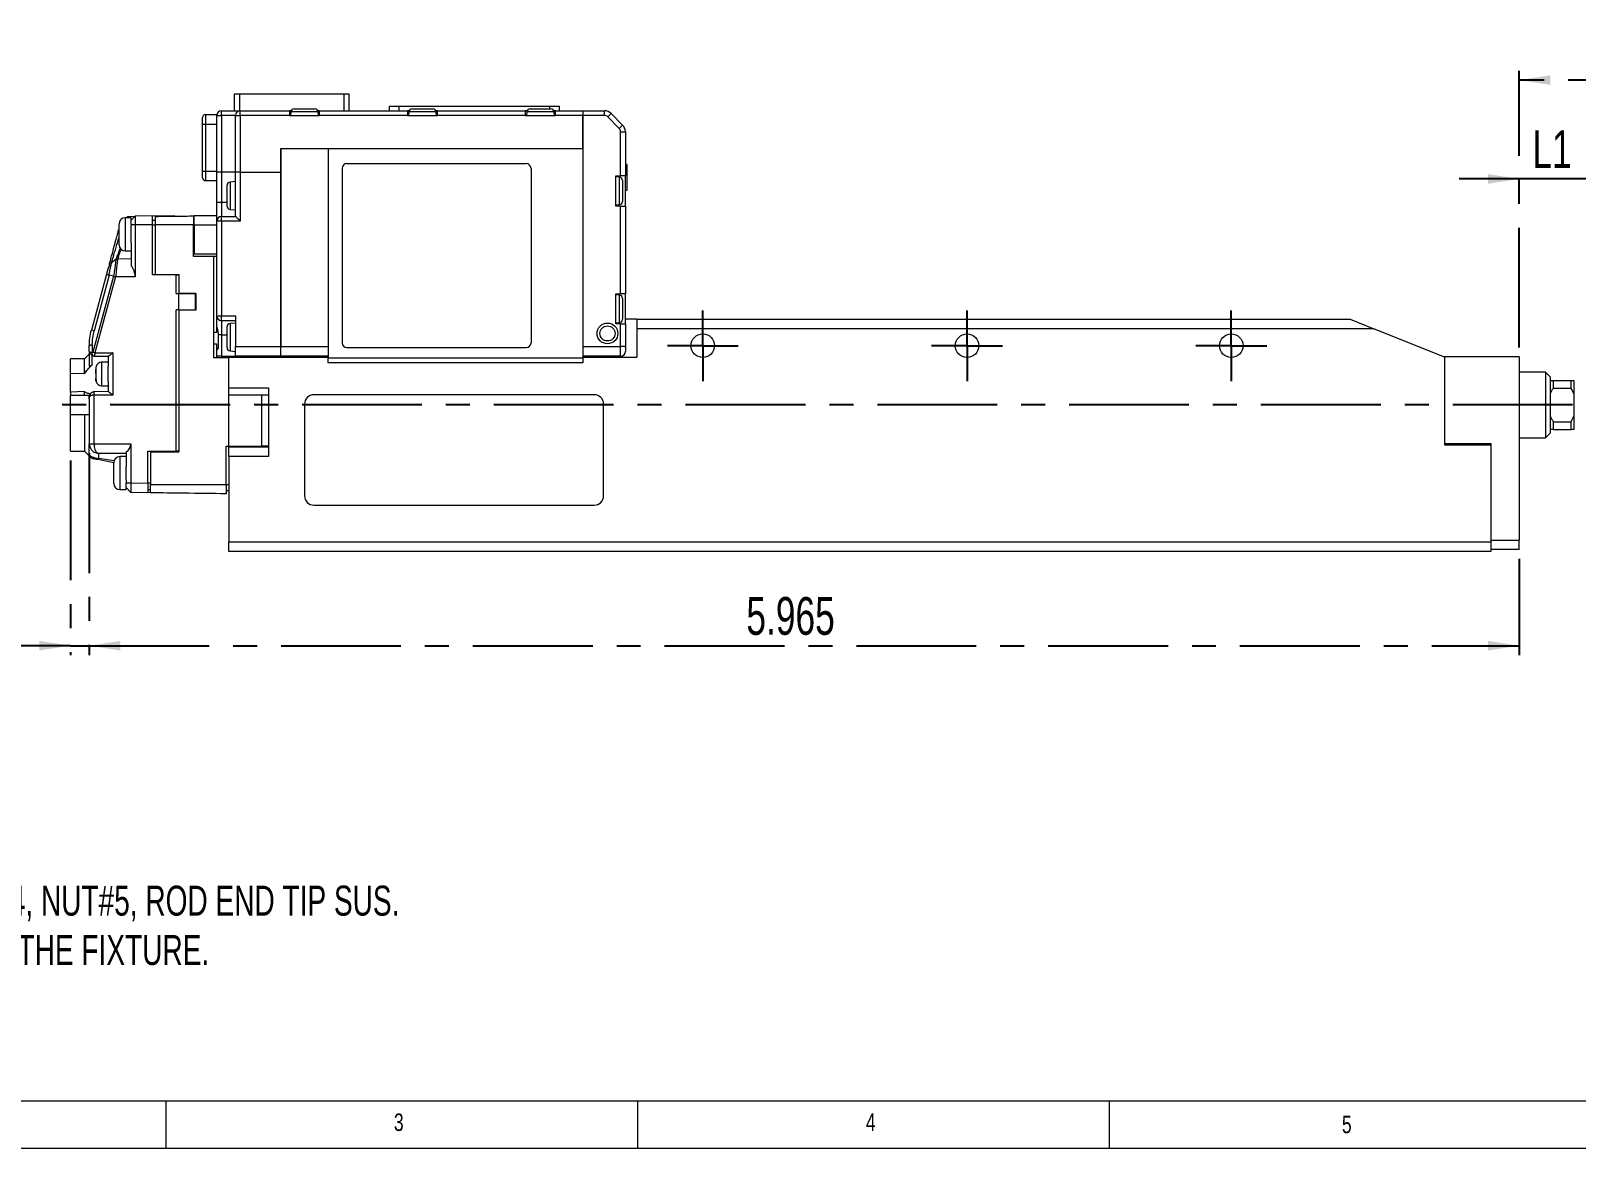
# Model space of a CAD drawing. Header units: inches. Extents: x 0.2 to 16.3, y 0.2 to 11.5.
# Drawn here: x 3.77 to 10.21, y 0.2 to 4.86 of the extents above; entities that cross this region are included whole.
import ezdxf

# ---------------------------------------------------------------- set-up
doc = ezdxf.new("R2010")
doc.units = ezdxf.units.IN
doc.header["$MEASUREMENT"] = 0
doc.linetypes.add('CENTERX2', pattern=[0.8, 0.5, -0.1, 0.1, -0.1])
doc.layers.add('CENTER_LINE', color=7, linetype='CENTERX2')
doc.styles.add('SLDTEXTSTYLE0', font='TXT', dxfattribs={"width": 0.7})
doc.styles.add('SLDTEXTSTYLE1', font='TXT', dxfattribs={"width": 0.75})
doc.dimstyles.new('SLDDIMSTYLE2', dxfattribs={"dimtxt": 0.15748, "dimasz": 0.13, "dimexe": 0, "dimexo": 0.0625, "dimgap": 0.03937, "dimtad": 1, "dimdec": 3, "dimrnd": 1e-09, "dimdsep": 46, "dimtxsty": 'SLDTEXTSTYLE0', "dimsah": 1, "dimcen": 0.09, "dimadec": 0, "dimazin": 2, "dimtfac": 1, "dimtdec": 3, "dimtmove": 0, "dimatfit": 0, "dimfxl": 1, "dimfrac": 2, "dimtolj": 1, "dimtzin": 12, "dimarcsym": 0})
doc.dimstyles.new('SLDDIMSTYLE3', dxfattribs={"dimtxt": 0.15748, "dimasz": 0.13, "dimexe": 0, "dimexo": 0.0625, "dimgap": 0.03937, "dimtad": 1, "dimdec": 3, "dimrnd": 1e-09, "dimzin": 12, "dimdsep": 46, "dimtxsty": 'SLDTEXTSTYLE0', "dimsah": 1, "dimcen": 0.09, "dimadec": 0, "dimazin": 3, "dimtfac": 1, "dimtdec": 3, "dimtofl": 0, "dimtmove": 0, "dimatfit": 3, "dimfxl": 1, "dimfrac": 2, "dimtolj": 1, "dimtzin": 12, "dimarcsym": 0})
doc.dimstyles.new('SLDDIMSTYLE4', dxfattribs={"dimtxt": 0.15748, "dimasz": 0.13, "dimexe": 0, "dimexo": 0.0625, "dimgap": 0.03937, "dimtad": 1, "dimdec": 3, "dimrnd": 1e-09, "dimzin": 12, "dimdsep": 46, "dimtxsty": 'SLDTEXTSTYLE0', "dimsah": 1, "dimcen": 0.09, "dimadec": 0, "dimazin": 3, "dimtfac": 1, "dimtdec": 3, "dimtmove": 0, "dimatfit": 0, "dimfxl": 1, "dimfrac": 2, "dimtolj": 1, "dimtzin": 12, "dimarcsym": 0})

# ---------------------------------------------------------------- blocks, each defined once
blk = doc.blocks.new('SW_NOTE_0_1')
at = {"layer": 'CENTER_LINE', "color": 0, "char_height": 0.125, "attachment_point": 1, "style": 'SLDTEXTSTYLE0'}
for s, insert in [('NOTE#2:', (0, 0.1611)), ('1. ACCESSORY PART :   SCREW #4, HINGE, NUT#4, NUT#5, ROD END TIP SUS.', (0, -0.0449)), ('2. ACCESSORY IS THE PARTS TO CONNECTE TO THE FIXTURE.', (0, -0.2509)), ('3. UNSPECIFIED TOLERANCES ARE +/-0.007inch', (0, -0.457))]:
    blk.add_mtext(s, dxfattribs=dict(at, insert=insert))
blk = doc.blocks.new('_D_26')
at = {"layer": 'CENTER_LINE'}
for p, q in [((9.9761, 3.5377), (9.9761, 4.2809)), ((10.2911, 3.3377), (10.2911, 4.2809)), ((9.9761, 4.2415), (9.7261, 4.2415)), ((10.2911, 4.2415), (9.9761, 4.2415)), ((10.2911, 4.2415), (10.5411, 4.2415))]:
    blk.add_line(p, q, dxfattribs=at)
for points in [[(9.9761, 4.2415), (9.8461, 4.2615), (9.8461, 4.2215)], [(10.2911, 4.2415), (10.4211, 4.2215), (10.4211, 4.2615)]]:
    blk.add_solid(points, dxfattribs=at)
at = {"layer": 'CENTER_LINE', "insert": (10.031, 4.4445), "char_height": 0.15748, "attachment_point": 1, "style": 'SLDTEXTSTYLE0'}
blk.add_mtext('L1', dxfattribs=at)
blk = doc.blocks.new('_D_28')
at = {"layer": 'CENTER_LINE'}
for p, q in [((9.9761, 3.5377), (9.9761, 4.6933)), ((11.48, 4.654), (9.9761, 4.654)), ((11.48, 3.3377), (11.48, 4.6933))]:
    blk.add_line(p, q, dxfattribs=at)
for points in [[(9.9761, 4.654), (10.1061, 4.634), (10.1061, 4.674)], [(11.48, 4.654), (11.35, 4.674), (11.35, 4.634)]]:
    blk.add_solid(points, dxfattribs=at)
at = {"layer": 'CENTER_LINE', "insert": (10.6255, 4.857), "char_height": 0.15748, "attachment_point": 1, "style": 'SLDTEXTSTYLE0'}
blk.add_mtext('L2', dxfattribs=at)
blk = doc.blocks.new('_D_29')
at = {"layer": 'CENTER_LINE'}
for p, q in [((4.0115, 3.0968), (4.0115, 2.2542)), ((3.9328, 3.0665), (3.9328, 2.2542)), ((3.9328, 2.2936), (3.1202, 2.2936)), ((3.9328, 2.2936), (4.0115, 2.2936)), ((4.0115, 2.2936), (4.2615, 2.2936))]:
    blk.add_line(p, q, dxfattribs=at)
for points in [[(3.9328, 2.2936), (3.8028, 2.3136), (3.8028, 2.2736)], [(4.0115, 2.2936), (4.1415, 2.2736), (4.1415, 2.3136)]]:
    blk.add_solid(points, dxfattribs=at)
at = {"layer": 'CENTER_LINE', "insert": (3.1202, 2.4966), "char_height": 0.15748, "attachment_point": 1, "style": 'SLDTEXTSTYLE0'}
blk.add_mtext('0.079', dxfattribs=at)
blk = doc.blocks.new('_D_30')
at = {"layer": 'CENTER_LINE'}
for p, q in [((4.0115, 3.0968), (4.0115, 2.2542)), ((9.9761, 2.6559), (9.9761, 2.2542)), ((4.0115, 2.2936), (9.9761, 2.2936))]:
    blk.add_line(p, q, dxfattribs=at)
for points in [[(4.0115, 2.2936), (4.1415, 2.2736), (4.1415, 2.3136)], [(9.9761, 2.2936), (9.8461, 2.3136), (9.8461, 2.2736)]]:
    blk.add_solid(points, dxfattribs=at)
at = {"layer": 'CENTER_LINE', "insert": (6.7524, 2.4966), "char_height": 0.15748, "attachment_point": 1, "style": 'SLDTEXTSTYLE0'}
blk.add_mtext('5.965', dxfattribs=at)
blk = doc.blocks.new('SW_CENTERMARKSYMBOL_7')
at = {"layer": 'CENTER_LINE', "color": 0}
for p, q in [((0, 0.0984), (0, 0.1476)), ((0, 0), (0, 0.0984)), ((-0.0984, 0), (-0.1476, 0)), ((0, 0), (-0.0984, 0)), ((0, 0), (0, -0.0984)), ((0, 0), (0.0984, 0)), ((0.0984, 0), (0.1476, 0)), ((0, -0.0984), (0, -0.1476))]:
    blk.add_line(p, q, dxfattribs=at)
blk = doc.blocks.new('SW_CENTERMARKSYMBOL_8')
at = {"layer": 'CENTER_LINE', "color": 0}
for p, q in [((0, 0.0984), (0, 0.1476)), ((0, 0), (0, 0.0984)), ((-0.0984, 0), (-0.1476, 0)), ((0, 0), (-0.0984, 0)), ((0, 0), (0, -0.0984)), ((0, 0), (0.0984, 0)), ((0.0984, 0), (0.1476, 0)), ((0, -0.0984), (0, -0.1476))]:
    blk.add_line(p, q, dxfattribs=at)
blk = doc.blocks.new('SW_CENTERMARKSYMBOL_9')
at = {"layer": 'CENTER_LINE', "color": 0}
for p, q in [((0, 0.0984), (0, 0.1476)), ((0, 0), (0, 0.0984)), ((-0.0984, 0), (-0.1476, 0)), ((0, 0), (-0.0984, 0)), ((0, 0), (0, -0.0984)), ((0, 0), (0.0984, 0)), ((0.0984, 0), (0.1476, 0)), ((0, -0.0984), (0, -0.1476))]:
    blk.add_line(p, q, dxfattribs=at)

msp = doc.modelspace()

# ---------------------------------------------------------------- linework, layer by layer
at = {"color": 7, "linetype": 'Continuous', "lineweight": 18}
for p, q in [((4.6178, 4.5259), (4.6178, 4.5967)), ((4.6178, 4.5967), (4.6375, 4.5967)), ((4.6375, 4.5967), (4.6375, 4.5259)), ((4.6375, 4.5967), (5.0745, 4.5967)), ((5.0745, 4.5259), (5.0745, 4.5967)), ((5.0745, 4.5967), (5.0942, 4.5967)), ((5.0942, 4.5967), (5.0942, 4.5259)), ((4.5627, 4.5062), (4.5627, 4.5259)), ((4.5627, 4.5259), (4.6415, 4.5259)), ((4.6415, 4.5062), (4.6415, 4.5259)), ((4.6415, 4.5259), (4.8462, 4.5259)), ((4.8462, 4.5259), (4.8462, 4.5062)), ((4.8534, 4.5259), (4.8462, 4.5259)), ((4.8521, 4.5212), (4.8508, 4.5062)), ((4.8659, 4.5337), (4.9329, 4.5337)), ((4.9329, 4.5337), (4.9525, 4.5337)), ((4.9722, 4.5259), (4.965, 4.5259)), ((4.9676, 4.5062), (4.9662, 4.5212)), ((4.9722, 4.5062), (4.9722, 4.5259)), ((4.9722, 4.5259), (5.3383, 4.5259)), ((5.2635, 4.5259), (5.2635, 4.5455)), ((5.2635, 4.5455), (5.3029, 4.5455)), ((5.3029, 4.5455), (5.3029, 4.5259)), ((5.3029, 4.5455), (5.9328, 4.5455)), ((5.3383, 4.5259), (5.3383, 4.5062)), ((5.3455, 4.5259), (5.3383, 4.5259)), ((5.3443, 4.5212), (5.3429, 4.5062)), ((5.358, 4.5337), (5.425, 4.5337)), ((5.425, 4.5337), (5.4446, 4.5337)), ((5.4643, 4.5259), (5.4571, 4.5259)), ((5.4597, 4.5062), (5.4584, 4.5212)), ((5.4643, 4.5062), (5.4643, 4.5259)), ((5.4643, 4.5259), (5.8304, 4.5259)), ((5.8304, 4.5259), (5.8304, 4.5062)), ((5.8377, 4.5259), (5.8304, 4.5259)), ((5.8364, 4.5212), (5.8351, 4.5062)), ((5.8501, 4.5337), (5.9171, 4.5337)), ((5.9171, 4.5337), (5.9368, 4.5337)), ((5.9328, 4.5455), (5.9722, 4.5455)), ((5.9564, 4.5259), (5.9492, 4.5259)), ((5.9518, 4.5062), (5.9505, 4.5212)), ((5.9564, 4.5062), (5.9564, 4.5259)), ((5.9564, 4.5259), (6.0706, 4.5259)), ((5.9722, 4.5455), (5.9722, 4.5259)), ((6.0706, 4.5259), (6.0706, 4.5062)), ((6.0706, 4.5259), (6.1606, 4.5259)), ((6.1606, 4.5062), (6.1606, 4.5259)), ((6.1745, 4.5004), (6.1884, 4.5143)), ((6.1884, 4.5143), (6.187, 4.5157)), ((6.1884, 4.5143), (6.2362, 4.4665)), ((4.484, 4.4707), (4.484, 4.4983)), ((4.484, 4.4707), (4.4958, 4.4707)), ((4.484, 4.2739), (4.484, 4.4707)), ((4.4958, 4.5101), (4.4958, 4.4707)), ((4.4958, 4.5101), (4.543, 4.5101)), ((4.4958, 4.4707), (4.543, 4.4707)), ((4.4958, 4.4707), (4.4958, 4.2739)), ((4.543, 4.5062), (4.543, 4.5101)), ((4.543, 4.5062), (4.5627, 4.5062)), ((4.543, 4.27), (4.543, 4.5062)), ((4.6218, 4.5062), (4.5627, 4.5062)), ((4.5627, 4.5062), (4.5627, 4.27)), ((4.6218, 4.5062), (4.6415, 4.5062)), ((4.6218, 4.27), (4.6218, 4.5062)), ((4.6415, 4.5062), (4.6415, 4.27)), ((4.8462, 4.5062), (4.6415, 4.5062)), ((4.8462, 4.5062), (4.9722, 4.5062)), ((5.3383, 4.5062), (4.9722, 4.5062)), ((5.3383, 4.5062), (5.4643, 4.5062)), ((5.8304, 4.5062), (5.4643, 4.5062)), ((5.8304, 4.5062), (5.9564, 4.5062)), ((6.0706, 4.5062), (5.9564, 4.5062)), ((6.0706, 4.3684), (6.0706, 4.5062)), ((6.0706, 4.5062), (6.0706, 3.5416)), ((6.1606, 4.5062), (6.0706, 4.5062)), ((6.2223, 4.4526), (6.1745, 4.5004)), ((6.2223, 4.4526), (6.2362, 4.4665)), ((6.2281, 4.2542), (6.2281, 4.4387)), ((6.2281, 4.4387), (6.2478, 4.4387)), ((6.2478, 4.4387), (6.2478, 4.2542)), ((4.8108, 4.3684), (6.0706, 4.3684)), ((4.8108, 4.27), (4.8108, 4.3684)), ((4.8108, 4.3684), (4.8108, 3.5416)), ((4.8108, 4.3684), (5.0076, 4.3684)), ((5.0076, 4.3684), (5.0076, 3.5416)), ((5.0076, 4.3684), (6.0706, 4.3684)), ((5.0076, 4.3684), (5.0076, 3.4944)), ((6.0706, 4.3684), (6.0706, 3.4944)), ((4.484, 4.2739), (4.4958, 4.2739)), ((4.484, 4.2463), (4.484, 4.2739)), ((4.4958, 4.2739), (4.543, 4.2739)), ((4.4958, 4.2739), (4.4958, 4.2345)), ((4.5627, 4.27), (4.543, 4.27)), ((4.543, 4.144), (4.543, 4.27)), ((4.6218, 4.27), (4.5627, 4.27)), ((4.5627, 4.27), (4.5627, 4.144)), ((4.6415, 4.27), (4.6218, 4.27)), ((4.6218, 4.0849), (4.6218, 4.27)), ((4.6415, 4.27), (4.8108, 4.27)), ((4.6415, 4.27), (4.6415, 4.0652)), ((4.8108, 3.5416), (4.8108, 4.27)), ((5.0667, 4.2857), (5.0667, 3.5574)), ((5.0864, 4.3054), (5.8344, 4.3054)), ((5.8541, 4.2857), (5.8541, 3.5574)), ((6.2084, 4.2542), (6.2281, 4.2542)), ((6.2084, 4.1282), (6.2084, 4.2542)), ((6.2478, 4.2542), (6.2281, 4.2542)), ((6.2537, 4.3014), (6.2478, 4.3014)), ((6.2478, 4.1282), (6.2478, 4.2542)), ((6.2537, 4.3014), (6.2537, 4.1932)), ((4.4958, 4.2345), (4.543, 4.2345)), ((4.5864, 4.1942), (4.5864, 4.2149)), ((4.5864, 4.1282), (4.5864, 4.1942)), ((4.6218, 4.2306), (4.5989, 4.2286)), ((6.2234, 4.2483), (6.2084, 4.2496)), ((6.236, 4.2345), (6.236, 4.1746)), ((6.2537, 4.1932), (6.2478, 4.1932)), ((4.543, 4.144), (4.5627, 4.144)), ((4.543, 4.0652), (4.543, 4.144)), ((4.5627, 4.144), (4.5627, 4.0849)), ((6.2084, 4.1328), (6.2234, 4.1342)), ((6.2281, 4.1282), (6.2084, 4.1282)), ((6.2281, 3.7621), (6.2281, 4.1282)), ((6.2281, 4.1282), (6.2478, 4.1282)), ((6.236, 4.1746), (6.236, 4.1479)), ((6.2478, 4.1282), (6.2478, 3.7621)), ((4.1867, 4.0791), (4.1612, 4.0791)), ((4.1721, 4.0837), (4.1661, 4.0791)), ((4.1721, 4.0837), (4.1661, 4.0791)), ((4.1661, 4.0791), (4.171, 4.0829)), ((4.178, 4.0853), (4.2025, 4.0857)), ((4.2025, 4.0857), (4.1867, 4.0697)), ((4.1867, 4.0697), (4.1867, 4.0791)), ((4.1867, 4.0496), (4.1867, 4.0697)), ((4.2753, 4.087), (4.2025, 4.0857)), ((4.2025, 4.0857), (4.2025, 4.0496)), ((4.2753, 4.087), (4.3659, 4.0886)), ((4.2753, 4.0496), (4.2753, 4.087)), ((4.2871, 4.0675), (4.2753, 4.0675)), ((4.3659, 4.0886), (4.3659, 4.0861)), ((4.4466, 4.0871), (4.4486, 4.0872)), ((4.4486, 4.0495), (4.4486, 4.0888)), ((4.4486, 4.0888), (4.543, 4.0888)), ((4.5627, 4.0652), (4.543, 4.0652)), ((4.543, 3.6696), (4.543, 4.0652)), ((4.5627, 4.0849), (4.6218, 4.0849)), ((4.5627, 4.0652), (4.5627, 4.0849)), ((4.6415, 4.0652), (4.5627, 4.0652)), ((4.5627, 4.0652), (4.5627, 3.6696)), ((4.5989, 4.1145), (4.6218, 4.1125)), ((4.1356, 3.9669), (4.1356, 4.0535)), ((4.2025, 4.0496), (4.1867, 4.0496)), ((4.1867, 4.0496), (4.1867, 4.0449)), ((4.1867, 3.9755), (4.1867, 4.0449)), ((4.2025, 4.0496), (4.2025, 3.833)), ((4.2753, 4.0496), (4.2025, 4.0496)), ((4.2753, 3.8408), (4.2753, 4.0496)), ((4.2753, 4.0496), (4.2871, 4.0496)), ((4.2871, 3.8428), (4.2871, 4.0496)), ((4.4486, 4.0496), (4.4466, 4.0496)), ((4.4466, 3.9178), (4.4466, 4.0496)), ((4.4486, 4.0495), (4.543, 4.0495)), ((4.4486, 4.0495), (4.4486, 3.9274)), ((4.1612, 3.9413), (4.1867, 3.9413)), ((4.1867, 3.9755), (4.1867, 3.8791)), ((4.4466, 3.9708), (4.4486, 3.9708)), ((4.0939, 3.8785), (4.0899, 3.8697)), ((4.0905, 3.8709), (4.09, 3.8691)), ((4.0908, 3.8708), (4.091, 3.8708)), ((4.104, 3.8907), (4.0993, 3.8856)), ((4.1036, 3.8888), (4.104, 3.8907)), ((4.1224, 3.9049), (4.104, 3.8907)), ((4.1867, 3.9083), (4.1294, 3.9073)), ((4.5312, 3.9178), (4.4466, 3.9178)), ((4.543, 3.9274), (4.4486, 3.9274)), ((4.5312, 3.4944), (4.5312, 3.9178)), ((4.543, 3.9178), (4.5312, 3.9178)), ((4.0831, 3.8442), (4.0204, 3.6102)), ((4.1131, 3.8351), (4.0266, 3.5181)), ((4.094, 3.8402), (4.0315, 3.6072)), ((4.121, 3.833), (4.0344, 3.5159)), ((4.1131, 3.8351), (4.094, 3.8402)), ((4.2025, 3.833), (4.121, 3.833)), ((4.3738, 3.8408), (4.2753, 3.8408)), ((4.2871, 3.8428), (4.2871, 3.8408)), ((4.2871, 3.8428), (4.3856, 3.8428)), ((4.2911, 3.8428), (4.2911, 3.8408)), ((4.3738, 3.7633), (4.3738, 3.8408)), ((4.3738, 3.8408), (4.3856, 3.8408)), ((4.3856, 3.8428), (4.3856, 3.764)), ((4.3738, 3.7633), (4.3856, 3.7633)), ((4.3856, 3.764), (4.3856, 3.7633)), ((4.3856, 3.764), (4.4564, 3.764)), ((4.3856, 3.6947), (4.3856, 3.7633)), ((4.4545, 3.7633), (4.3856, 3.7633)), ((4.4545, 3.6947), (4.4545, 3.7633)), ((4.4564, 3.764), (4.4564, 3.694)), ((6.2084, 3.7621), (6.2281, 3.7621)), ((6.2084, 3.6361), (6.2084, 3.7621)), ((6.2234, 3.7561), (6.2084, 3.7575)), ((6.2478, 3.7621), (6.2281, 3.7621)), ((6.236, 3.7424), (6.236, 3.6825)), ((6.2478, 3.6361), (6.2478, 3.7621)), ((4.3856, 3.6947), (4.3738, 3.6947)), ((4.3738, 3.1047), (4.3738, 3.6947)), ((4.3856, 3.6947), (4.4545, 3.6947)), ((4.3856, 3.6947), (4.3856, 3.694)), ((4.3856, 3.694), (4.3856, 3.1027)), ((4.4564, 3.694), (4.3856, 3.694)), ((6.236, 3.6825), (6.236, 3.6558)), ((4.0315, 3.6072), (4.0204, 3.6102)), ((4.543, 3.6696), (4.5627, 3.6696)), ((4.543, 3.6501), (4.543, 3.6696)), ((4.543, 3.6027), (4.543, 3.6501)), ((4.5457, 3.6187), (4.543, 3.6187)), ((4.5627, 3.6696), (4.6218, 3.6696)), ((4.5627, 3.6499), (4.5627, 3.6696)), ((4.6218, 3.6499), (4.5627, 3.6499)), ((4.5627, 3.6499), (4.5627, 3.5908)), ((4.5864, 3.6036), (4.5864, 3.6243)), ((4.6218, 3.64), (4.5989, 3.638)), ((4.6218, 3.6696), (4.6218, 3.5416)), ((6.2084, 3.6407), (6.2234, 3.642)), ((6.2281, 3.6361), (6.2084, 3.6361)), ((6.2281, 3.5416), (6.2281, 3.6361)), ((6.2281, 3.6361), (6.2478, 3.6361)), ((6.295, 3.6558), (6.2478, 3.6558)), ((6.2478, 3.6361), (6.2478, 3.5416)), ((6.295, 3.6558), (6.295, 3.6164)), ((6.295, 3.6558), (9.2714, 3.6558)), ((6.295, 3.6164), (6.295, 3.4983)), ((9.3698, 3.6164), (6.295, 3.6164)), ((9.2714, 3.6558), (9.3698, 3.6164)), ((9.6651, 3.4983), (9.3698, 3.6164)), ((4.024, 3.5501), (4.024, 3.5164)), ((4.5312, 3.6027), (4.543, 3.6027)), ((4.543, 3.5516), (4.5312, 3.5516)), ((4.543, 3.4944), (4.543, 3.5516)), ((4.5627, 3.5908), (4.5509, 3.5908)), ((4.5509, 3.5354), (4.5509, 3.5908)), ((4.5627, 3.5908), (4.5627, 3.5022)), ((4.5864, 3.5376), (4.5864, 3.6036)), ((3.9919, 3.4908), (3.9328, 3.4908)), ((3.9328, 3.4307), (3.9328, 3.4908)), ((4.0115, 3.5108), (3.9919, 3.4908)), ((3.9919, 3.4296), (3.9919, 3.4908)), ((4.0115, 3.5223), (4.0115, 3.5429)), ((4.024, 3.5164), (4.0234, 3.5165)), ((4.0293, 3.5028), (4.0323, 3.5025)), ((4.0313, 3.5024), (4.0909, 3.5014)), ((4.0323, 3.5026), (4.0319, 3.5025)), ((4.0344, 3.5159), (4.1096, 3.5159)), ((4.0903, 3.5014), (4.0903, 3.4581)), ((4.1096, 3.5159), (4.1096, 3.3391)), ((4.5942, 3.4944), (4.5312, 3.4944)), ((4.543, 3.5354), (4.5509, 3.5354)), ((4.5627, 3.5022), (4.543, 3.5022)), ((4.5627, 3.5022), (4.6218, 3.5022)), ((4.5942, 3.3684), (4.5942, 3.4983)), ((4.5942, 3.4983), (5.0076, 3.4983)), ((4.5989, 3.5239), (4.6218, 3.5219)), ((4.6218, 3.5416), (4.8108, 3.5416)), ((4.6218, 3.5022), (4.6218, 3.5416)), ((4.8108, 3.5022), (4.6218, 3.5022)), ((4.8108, 3.5416), (5.0076, 3.5416)), ((4.8108, 3.5022), (4.8108, 3.5416)), ((5.0076, 3.5022), (4.8108, 3.5022)), ((4.8108, 3.5003), (4.8108, 3.5022)), ((5.0076, 3.5003), (4.8108, 3.5003)), ((5.0076, 3.4944), (6.0706, 3.4944)), ((5.0076, 3.4747), (5.0076, 3.4944)), ((5.0864, 3.5377), (5.8344, 3.5377)), ((6.0706, 3.5416), (6.2281, 3.5416)), ((6.2281, 3.5022), (6.0706, 3.5022)), ((6.0706, 3.4983), (6.295, 3.4983)), ((6.0706, 3.4944), (6.0706, 3.4747)), ((6.106, 3.4983), (6.106, 3.5022)), ((6.2478, 3.5416), (6.2281, 3.5416)), ((6.2281, 3.5022), (6.2281, 3.5416)), ((6.2478, 3.5416), (6.2478, 3.5219)), ((9.6651, 3.4984), (9.6651, 3.1374)), ((9.9761, 3.4984), (9.6651, 3.4984)), ((9.6651, 3.4983), (9.6651, 3.1321)), ((9.9761, 3.4984), (9.9761, 2.7346)), ((3.9328, 3.3523), (3.9328, 3.4307)), ((3.9328, 3.4307), (3.9919, 3.4296)), ((4.0391, 3.4529), (4.0391, 3.4448)), ((4.0391, 3.4405), (4.0391, 3.4448)), ((4.0391, 3.4343), (4.0391, 3.4405)), ((4.0391, 3.43), (4.0391, 3.4343)), ((4.0391, 3.4249), (4.0391, 3.4082)), ((4.0903, 3.4766), (4.0627, 3.4766)), ((4.0903, 3.4431), (4.0903, 3.4581)), ((4.0903, 3.3968), (4.0903, 3.4431)), ((6.0706, 3.4747), (5.0076, 3.4747)), ((10.0864, 3.4353), (9.9761, 3.4353)), ((10.106, 3.4156), (10.0864, 3.4353)), ((10.0864, 3.4353), (10.0864, 3.1613)), ((3.9919, 3.3537), (3.9328, 3.3523)), ((3.9328, 3.3523), (3.9328, 3.3396)), ((3.9919, 3.3396), (3.9919, 3.3537)), ((4.0909, 3.3537), (4.0307, 3.3526)), ((4.0391, 3.4019), (4.0391, 3.4082)), ((4.0627, 3.3782), (4.0903, 3.3782)), ((4.0903, 3.3968), (4.0903, 3.3537)), ((4.7596, 3.3684), (4.5942, 3.3684)), ((4.5942, 3.3389), (4.5942, 3.3684)), ((4.7596, 3.3684), (4.7596, 3.0829)), ((10.106, 3.4156), (10.106, 3.181)), ((10.106, 3.4007), (10.1178, 3.4007)), ((10.1178, 3.4007), (10.1178, 3.3683)), ((10.1178, 3.4007), (10.1927, 3.4007)), ((10.1178, 3.3683), (10.1927, 3.3683)), ((10.1927, 3.3683), (10.1927, 3.4007)), ((10.1927, 3.4007), (10.2045, 3.4007)), ((10.2045, 3.3442), (10.1927, 3.3683)), ((10.2045, 3.4007), (10.2045, 3.3442)), ((3.9328, 3.3396), (3.9919, 3.3396)), ((3.9328, 3.257), (3.9328, 3.3396)), ((3.9919, 3.3396), (4.0139, 3.3396)), ((4.0115, 3.3229), (4.0115, 3.3396)), ((4.0115, 3.3297), (4.0115, 3.1362)), ((4.0309, 3.3391), (4.0309, 3.1362)), ((4.1096, 3.3391), (4.0309, 3.3391)), ((4.5942, 3.1263), (4.5942, 3.3389)), ((4.7301, 3.3389), (4.5942, 3.3389)), ((4.7301, 3.3389), (4.7301, 3.1263)), ((4.7596, 3.3389), (4.7301, 3.3389)), ((4.9092, 3.3014), (4.9092, 2.9195)), ((6.1178, 3.3408), (4.9486, 3.3408)), ((6.1572, 2.9195), (6.1572, 3.3014)), ((10.2045, 3.3442), (10.2045, 3.2523)), ((3.9328, 3.1058), (3.9328, 3.257)), ((3.9919, 3.257), (3.9328, 3.257)), ((3.9919, 3.257), (3.9919, 3.1058)), ((4.0115, 3.257), (3.9919, 3.257)), ((10.1178, 3.2283), (10.1927, 3.2283)), ((10.1178, 3.2283), (10.1178, 3.1959)), ((10.1927, 3.1959), (10.1927, 3.2283)), ((10.2045, 3.2523), (10.2045, 3.1959)), ((9.9761, 3.1613), (10.0864, 3.1613)), ((10.0864, 3.1613), (10.106, 3.181)), ((10.1178, 3.1959), (10.106, 3.1959)), ((10.1178, 3.1959), (10.1927, 3.1959)), ((10.2045, 3.1959), (10.1927, 3.1959)), ((3.9328, 3.1058), (3.9919, 3.1058)), ((3.9919, 3.1058), (4.0148, 3.0824)), ((4.0115, 3.1362), (4.0309, 3.1362)), ((4.0115, 3.0933), (4.0115, 3.1362)), ((4.0309, 3.1362), (4.1848, 3.1362)), ((4.0509, 3.0968), (4.1651, 3.0968)), ((4.0509, 3.0749), (4.0509, 3.0968)), ((4.1651, 3.1021), (4.1651, 3.0417)), ((4.1848, 3.1362), (4.1848, 2.9729)), ((4.2556, 3.1047), (4.3738, 3.1047)), ((4.2556, 2.9717), (4.2556, 3.1047)), ((4.2675, 3.1027), (4.2675, 3.1047)), ((4.2675, 3.1027), (4.3856, 3.1027)), ((4.2675, 3.1027), (4.2675, 2.9669)), ((4.3856, 3.1047), (4.3738, 3.1047)), ((4.5824, 3.1263), (4.5942, 3.1263)), ((4.5824, 2.9669), (4.5824, 3.1263)), ((4.5942, 3.1263), (4.7301, 3.1263)), ((4.5942, 3.0829), (4.5942, 3.1263)), ((4.7596, 3.1223), (4.5942, 3.1223)), ((4.7596, 3.1263), (4.7301, 3.1263)), ((9.6651, 3.1374), (9.858, 3.1374)), ((9.6651, 3.1321), (9.858, 3.1321)), ((9.858, 3.1374), (9.858, 2.7346)), ((9.858, 3.1321), (9.858, 2.7266)), ((4.1135, 3.0567), (4.0471, 3.07)), ((4.1139, 3.0047), (4.1139, 3.0573)), ((4.1651, 3.0829), (4.1395, 3.0829)), ((4.1651, 2.9991), (4.1651, 3.0417)), ((4.5942, 3.0829), (4.5942, 2.7266)), ((4.7596, 3.0829), (4.5942, 3.0829)), ((4.1139, 2.9707), (4.1139, 3.0047)), ((4.1651, 2.9863), (4.1651, 2.9991)), ((4.1651, 2.9863), (4.1651, 2.9729)), ((4.1651, 2.9729), (4.1848, 2.9729)), ((4.1848, 2.9729), (4.2556, 2.9717)), ((4.2556, 2.9717), (4.2556, 2.9323)), ((4.2675, 2.9715), (4.2556, 2.9715)), ((4.5824, 2.9669), (4.5942, 2.9669)), ((4.1395, 2.9451), (4.1651, 2.9451)), ((4.1651, 2.9536), (4.1849, 2.9334)), ((4.1651, 2.9536), (4.1849, 2.9334)), ((4.1656, 2.9531), (4.1651, 2.9536)), ((4.1651, 2.9451), (4.1651, 2.9507)), ((4.1848, 2.9336), (4.2556, 2.9323)), ((4.2675, 2.9439), (4.2556, 2.9439)), ((4.3068, 2.9315), (4.2556, 2.9323)), ((4.5942, 2.9393), (4.5824, 2.9393)), ((4.9486, 2.8802), (6.1178, 2.8802)), ((4.5942, 2.7266), (9.858, 2.7266)), ((4.5942, 2.6873), (4.5942, 2.7266)), ((9.858, 2.7346), (9.9761, 2.7346)), ((9.858, 2.7266), (9.858, 2.6873)), ((9.9761, 2.6952), (9.9761, 2.7346)), ((9.858, 2.6873), (4.5942, 2.6873)), ((9.9761, 2.6952), (9.858, 2.6952)), ((0.3937, 0.3937), (16.1516, 0.3937)), ((4.3307, 0.3937), (4.3307, 0.1969)), ((6.2992, 0.1969), (6.2992, 0.3937)), ((8.2677, 0.1969), (8.2677, 0.3937)), ((0.1969, 0.1969), (16.3386, 0.1969))]:
    msp.add_line(p, q, dxfattribs=at)
at = {"color": 8, "linetype": 'Continuous', "lineweight": 18}
for p, q in [((4.9404, 4.5212), (4.8521, 4.5212)), ((4.9662, 4.5212), (4.9404, 4.5212)), ((5.4325, 4.5212), (5.3443, 4.5212)), ((5.4584, 4.5212), (5.4325, 4.5212)), ((5.9246, 4.5212), (5.8364, 4.5212)), ((5.9505, 4.5212), (5.9246, 4.5212)), ((5.9328, 4.5337), (5.9328, 4.5455)), ((4.5989, 4.2286), (4.5989, 4.2013)), ((4.5989, 4.2013), (4.5989, 4.1145)), ((6.2234, 4.1694), (6.2234, 4.2483)), ((4.5627, 4.144), (4.5864, 4.144)), ((6.2234, 4.1342), (6.2234, 4.1694)), ((4.1612, 4.0791), (4.1612, 3.9413)), ((6.2234, 3.6772), (6.2234, 3.7561)), ((4.4564, 3.7276), (4.4545, 3.7276)), ((4.4545, 3.7142), (4.4564, 3.7142)), ((6.2234, 3.642), (6.2234, 3.6772)), ((4.5989, 3.638), (4.5989, 3.6108)), ((4.5989, 3.6108), (4.5989, 3.5239)), ((4.5627, 3.5908), (4.5864, 3.5908)), ((4.0627, 3.4766), (4.0627, 3.4431)), ((4.0627, 3.4431), (4.0627, 3.3782)), ((4.1151, 3.0645), (4.0509, 3.0749)), ((4.1395, 3.0829), (4.1395, 2.9991)), ((4.1395, 2.9991), (4.1395, 2.9451))]:
    msp.add_line(p, q, dxfattribs=at)
at = {"color": 7, "linetype": 'Continuous', "lineweight": 18, "flags": 128}
for points in [[(4.0115, 3.5429), (4.0118, 3.5439), (4.0124, 3.5449), (4.0134, 3.5459), (4.0148, 3.5468), (4.0166, 3.5477), (4.0187, 3.5486), (4.0212, 3.5494), (4.024, 3.5501)], [(4.0509, 3.0749), (4.0504, 3.0737), (4.0499, 3.0727), (4.0493, 3.0718), (4.0488, 3.0711), (4.0484, 3.0706), (4.0479, 3.0702), (4.0475, 3.07), (4.0471, 3.07)]]:
    msp.add_lwpolyline(points, dxfattribs=at)
at = {"color": 8, "linetype": 'Continuous', "lineweight": 18, "flags": 128}
msp.add_lwpolyline([(4.0115, 3.5223), (4.0118, 3.52), (4.0124, 3.518)], dxfattribs=at)
at = {"color": 7, "linetype": 'Continuous', "lineweight": 18}
for centre, radius in [((6.173, 3.5967), 0.0433), ((6.173, 3.5967), 0.0315), ((6.5706, 3.5455), 0.0492), ((7.673, 3.5455), 0.0492), ((8.7753, 3.5455), 0.0492)]:
    msp.add_circle(centre, radius, dxfattribs=at)
for centre, radius, start, end in [((4.5627, 4.5062), 0.0197, 90, 180), ((4.6415, 4.5062), 0.0197, 90, 180), ((4.8659, 4.52), 0.0138, 90, 175), ((4.9525, 4.52), 0.0138, 5, 90), ((5.358, 4.52), 0.0138, 90, 175), ((5.4446, 4.52), 0.0138, 5, 90), ((5.8501, 4.52), 0.0138, 90, 175), ((5.9368, 4.52), 0.0138, 5, 90), ((6.1606, 4.4865), 0.0394, 45, 90), ((4.4958, 4.4983), 0.0118, 90, 180), ((6.1606, 4.4865), 0.0197, 45, 90), ((6.2084, 4.4387), 0.0197, 0, 45), ((6.2084, 4.4387), 0.0394, 0, 45), ((5.0864, 4.2857), 0.0197, 90, 180), ((5.8344, 4.2857), 0.0197, 360, 90), ((4.4958, 4.2463), 0.0118, 180, 270), ((4.6001, 4.2149), 0.0138, 95, 180), ((6.2222, 4.2345), 0.0138, 0, 85), ((4.6001, 4.1282), 0.0138, 180, 265), ((6.2222, 4.1479), 0.0138, 275, 0), ((4.1612, 4.0535), 0.0256, 90, 180), ((4.5627, 4.0652), 0.0197, 90, 180), ((4.1612, 3.9669), 0.0256, 180, 270), ((6.2222, 3.7424), 0.0138, 360, 85), ((4.5627, 3.6696), 0.0197, 180, 270), ((4.6001, 3.6243), 0.0138, 95, 180), ((6.2222, 3.6558), 0.0138, 275, 0), ((5.0864, 3.5574), 0.0197, 180, 270), ((5.8344, 3.5574), 0.0197, 270, 0), ((4.5367, 5.3579), 1.9092, 254.50273, 254.74739), ((4.6001, 3.5376), 0.0138, 180, 265), ((6.2281, 3.5219), 0.0197, 270, 0), ((4.0627, 3.453), 0.0236, 90, 166.80267), ((4.0627, 3.4018), 0.0236, 193.59683, 270), ((4.9486, 3.3014), 0.0394, 90, 180), ((6.1178, 3.3014), 0.0394, 0, 90), ((4.1454, 3.1362), 0.0394, 300.00504, 360), ((4.0312, 3.0933), 0.0197, 180, 258.69007), ((4.1395, 3.0573), 0.0256, 90, 180), ((4.1395, 2.9707), 0.0256, 180, 270), ((4.9486, 2.9195), 0.0394, 180, 270), ((6.1178, 2.9195), 0.0394, 270, 0)]:
    msp.add_arc(centre, radius, start, end, dxfattribs=at)
msp.add_ellipse((4.1295, 3.833), major_axis=(0, 0.0743), ratio=0.982842, start_param=4.712389, end_param=5.381677, dxfattribs=at)
at = {"color": 8, "linetype": 'Continuous', "lineweight": 18}
for points, knots in [([(4.171, 4.0829), (4.171, 4.0827), (4.1709, 4.0824), (4.1707, 4.08), (4.1706, 4.0791)], [0, 0, 0, 0, 0.606351, 1, 1, 1, 1]), ([(4.1774, 4.0791), (4.1775, 4.0797), (4.1779, 4.0848), (4.178, 4.0851), (4.178, 4.0853)], [0, 0, 0, 0, 0.125082, 1, 1, 1, 1]), ([(4.104, 3.8907), (4.1042, 3.8912), (4.1045, 3.8923), (4.1069, 3.9006), (4.1107, 3.9134), (4.1157, 3.9305), (4.1218, 3.951), (4.1285, 3.9736), (4.1332, 3.9896), (4.1356, 3.9975)], [0, 0, 0, 0, 0.143144, 0.287166, 0.430986, 0.574957, 0.718637, 0.862494, 1, 1, 1, 1]), ([(4.14, 3.9534), (4.1389, 3.9503), (4.1349, 3.9394), (4.1291, 3.9232), (4.1235, 3.9079), (4.1228, 3.9059), (4.1224, 3.9049)], [0, 0, 0, 0, 0.107185, 0.374516, 0.689272, 1, 1, 1, 1]), ([(4.1294, 3.9073), (4.1296, 3.9077), (4.13, 3.9086), (4.1325, 3.9154), (4.1367, 3.9261), (4.1407, 3.9365), (4.144, 3.945), (4.145, 3.9475)], [0, 0, 0, 0, 0.230087, 0.453024, 0.674239, 0.907343, 1, 1, 1, 1]), ([(4.094, 3.8402), (4.0953, 3.8469), (4.0979, 3.8601), (4.1007, 3.8744), (4.1024, 3.8828), (4.1034, 3.8877), (4.1035, 3.8885), (4.1036, 3.8888)], [0, 0, 0, 0, 0.293873, 0.576883, 0.732624, 0.879289, 1, 1, 1, 1]), ([(4.0234, 3.5165), (4.0231, 3.5157), (4.0225, 3.5139), (4.0222, 3.5112), (4.0225, 3.5085), (4.0234, 3.5061), (4.0251, 3.5045), (4.0266, 3.5036), (4.0276, 3.5035), (4.0279, 3.5035)], [0, 0, 0, 0, 0.137331, 0.288886, 0.451666, 0.6207, 0.789734, 0.952514, 1, 1, 1, 1]), ([(4.0231, 3.4649), (4.0231, 3.4728), (4.0231, 3.4886), (4.0231, 3.5024), (4.0231, 3.5054), (4.0231, 3.506)], [0, 0, 0, 0, 0.443051, 0.886101, 1, 1, 1, 1]), ([(4.0294, 3.5028), (4.029, 3.5029), (4.0279, 3.5033), (4.0264, 3.5045), (4.025, 3.5064), (4.0241, 3.5088), (4.0236, 3.5114), (4.0236, 3.514), (4.0239, 3.5156), (4.024, 3.5164)], [0, 0, 0, 0, 0.094731, 0.253908, 0.415685, 0.57513, 0.727717, 0.870018, 1, 1, 1, 1]), ([(4.0344, 3.5159), (4.0343, 3.5142), (4.0342, 3.5116), (4.0339, 3.5084), (4.0336, 3.5063), (4.0332, 3.5044), (4.0328, 3.5032), (4.0325, 3.5025), (4.0324, 3.5026), (4.0323, 3.5026)], [0, 0, 0, 0, 0.247024, 0.386285, 0.535731, 0.663106, 0.828382, 0.947753, 1, 1, 1, 1]), ([(4.0139, 3.3396), (4.0136, 3.3391), (4.0118, 3.3362), (4.0117, 3.3326), (4.0115, 3.3297)], [0, 0, 0, 0, 0.177587, 1, 1, 1, 1])]:
    msp.add_open_spline(points, degree=3, knots=knots, dxfattribs=at)
at = {"color": 7, "linetype": 'Continuous', "lineweight": 18}
for points in [[(4.171, 4.0829), (4.1721, 4.0836), (4.1742, 4.0849), (4.1767, 4.0852), (4.178, 4.0853)], [(4.0394, 3.4461), (4.0393, 3.4428), (4.0391, 3.4362), (4.0393, 3.4295), (4.0394, 3.4262)]]:
    msp.add_open_spline(points, degree=3, dxfattribs=at)
for points, knots in [([(4.2871, 4.0852), (4.3169, 4.0855), (4.3701, 4.0862), (4.4232, 4.0868), (4.4466, 4.0871)], [0, 0, 0, 0, 0.560004, 1, 1, 1, 1]), ([(4.2871, 4.0496), (4.2871, 4.0515), (4.2871, 4.0555), (4.2871, 4.0614), (4.2871, 4.0669), (4.2871, 4.0719), (4.2871, 4.0763), (4.2871, 4.0799), (4.2871, 4.0827), (4.2871, 4.0843), (4.2871, 4.0851), (4.2871, 4.0851), (4.2871, 4.0852)], [0, 0, 0, 0, 0.105847, 0.214763, 0.32061, 0.429527, 0.535365, 0.644273, 0.750108, 0.859012, 0.929074, 1, 1, 1, 1]), ([(4.4466, 4.0871), (4.4466, 4.087), (4.4466, 4.0868), (4.4466, 4.0852), (4.4466, 4.0826), (4.4466, 4.0791), (4.4466, 4.0747), (4.4466, 4.0696), (4.4466, 4.0639), (4.4466, 4.0586), (4.4466, 4.0537), (4.4466, 4.051), (4.4466, 4.0496)], [0, 0, 0, 0, 0.105847, 0.214764, 0.320611, 0.429529, 0.535367, 0.644275, 0.75011, 0.859014, 0.929075, 1, 1, 1, 1]), ([(4.6218, 4.0849), (4.6219, 4.0848), (4.6223, 4.0844), (4.625, 4.0817), (4.6293, 4.0774), (4.635, 4.0717), (4.6393, 4.0674), (4.6415, 4.0652)], [0, 0, 0, 0, 0.146754, 0.316126, 0.510248, 0.757793, 1, 1, 1, 1]), ([(4.1325, 4.0287), (4.1308, 4.0221), (4.1273, 4.0089), (4.1222, 3.99), (4.1174, 3.9723), (4.1121, 3.9524), (4.1063, 3.9306), (4.1004, 3.9088), (4.096, 3.8922), (4.0941, 3.8852), (4.0933, 3.8824)], [0, 0, 0, 0, 0.107151, 0.216449, 0.312963, 0.409033, 0.567295, 0.724847, 0.886827, 1, 1, 1, 1]), ([(4.1356, 4.0263), (4.1354, 4.0264), (4.1326, 4.0275), (4.1326, 4.0281), (4.1325, 4.0287)], [0, 0, 0, 0, 0.05452, 1, 1, 1, 1]), ([(4.4466, 4.0496), (4.4168, 4.0496), (4.3637, 4.0497), (4.3105, 4.0496), (4.2871, 4.0496)], [0, 0, 0, 0, 0.560005, 1, 1, 1, 1]), ([(4.09, 3.8691), (4.0897, 3.8682), (4.0893, 3.8664), (4.0885, 3.8635), (4.0881, 3.862)], [0, 0, 0, 0, 0.498154, 1, 1, 1, 1]), ([(4.0936, 3.877), (4.0932, 3.8769), (4.0925, 3.8767), (4.0915, 3.8743), (4.0911, 3.8732)], [0, 0, 0, 0, 0.527132, 1, 1, 1, 1]), ([(4.1035, 3.8889), (4.102, 3.8878), (4.0972, 3.8845), (4.0943, 3.8794), (4.0924, 3.876)], [0, 0, 0, 0, 0.327229, 1, 1, 1, 1]), ([(4.1035, 3.8893), (4.103, 3.8889), (4.1016, 3.8881), (4.1006, 3.8869), (4.1, 3.8862)], [0, 0, 0, 0, 0.417585, 1, 1, 1, 1]), ([(4.1224, 3.9049), (4.1223, 3.9038), (4.122, 3.9017), (4.1199, 3.8855), (4.1168, 3.8625), (4.1143, 3.8443), (4.1131, 3.8351)], [0, 0, 0, 0, 0.250224, 0.500004, 0.749764, 1, 1, 1, 1]), ([(4.1294, 3.9073), (4.1293, 3.9067), (4.1292, 3.9055), (4.1282, 3.8966), (4.127, 3.8851), (4.1255, 3.8722), (4.1235, 3.8547), (4.1219, 3.8407), (4.121, 3.833)], [0, 0, 0, 0, 0.180061, 0.378365, 0.505739, 0.63991, 0.801206, 1, 1, 1, 1]), ([(4.1224, 3.9049), (4.1235, 3.9055), (4.1256, 3.9069), (4.1282, 3.9072), (4.1294, 3.9073)], [0, 0, 0, 0, 0.502742, 1, 1, 1, 1]), ([(4.089, 3.8663), (4.0889, 3.866), (4.0886, 3.8648), (4.0879, 3.8619), (4.0868, 3.858), (4.0852, 3.8521), (4.084, 3.8474), (4.0831, 3.8442)], [0, 0, 0, 0, 0.091246, 0.275158, 0.457223, 0.642713, 1, 1, 1, 1]), ([(4.0881, 3.862), (4.0878, 3.8612), (4.0871, 3.8582), (4.0853, 3.8518), (4.0839, 3.8463), (4.0831, 3.8436)], [0, 0, 0, 0, 0.158949, 0.58546, 1, 1, 1, 1]), ([(4.0831, 3.8442), (4.0836, 3.8439), (4.0845, 3.8432), (4.0908, 3.8412), (4.094, 3.8402)], [0, 0, 0, 0, 0.49864, 1, 1, 1, 1]), ([(4.1131, 3.8351), (4.1136, 3.835), (4.1147, 3.8347), (4.1168, 3.8345), (4.1186, 3.834), (4.12, 3.8333), (4.1207, 3.8331), (4.121, 3.833)], [0, 0, 0, 0, 0.2498864, 0.4999256, 0.7479591, 0.9077936, 1, 1, 1, 1]), ([(4.0115, 3.5429), (4.0119, 3.5543), (4.0126, 3.5768), (4.0178, 3.5991), (4.0204, 3.6102)], [0, 0, 0, 0, 0.5044166, 1, 1, 1, 1]), ([(4.5457, 3.6187), (4.5447, 3.6203), (4.5433, 3.6228), (4.5431, 3.6251), (4.543, 3.6259)], [0, 0, 0, 0, 0.662426, 1, 1, 1, 1]), ([(4.5509, 3.5908), (4.5504, 3.5955), (4.5495, 3.6049), (4.547, 3.6141), (4.5457, 3.6187)], [0, 0, 0, 0, 0.494701, 1, 1, 1, 1]), ([(4.024, 3.5501), (4.0243, 3.5597), (4.0249, 3.5787), (4.0294, 3.5978), (4.0315, 3.6072)], [0, 0, 0, 0, 0.504153, 1, 1, 1, 1]), ([(4.0115, 3.5223), (4.0121, 3.5217), (4.0132, 3.5204), (4.0198, 3.5178), (4.0234, 3.5165)], [0, 0, 0, 0, 0.470945, 1, 1, 1, 1]), ([(4.0115, 3.5223), (4.0115, 3.5197), (4.0115, 3.5142), (4.0115, 3.4993), (4.0115, 3.4897), (4.0115, 3.4855), (4.0115, 3.4765), (4.0115, 3.4671), (4.0115, 3.462)], [0, 0, 0, 0, 0.30916, 0.664962, 0.66775, 0.689374, 0.83257, 1, 1, 1, 1]), ([(4.0118, 3.5199), (4.0121, 3.5187), (4.0126, 3.5165), (4.0155, 3.5125), (4.0195, 3.5085), (4.0231, 3.506), (4.0249, 3.5048)], [0, 0, 0, 0, 0.260615, 0.512838, 0.758466, 1, 1, 1, 1]), ([(4.0266, 3.5181), (4.0265, 3.5179), (4.0264, 3.5177), (4.0261, 3.5172), (4.0255, 3.5167), (4.0248, 3.5163), (4.0243, 3.5164), (4.024, 3.5164)], [0, 0, 0, 0, 0.107272, 0.216266, 0.463262, 0.73307, 1, 1, 1, 1]), ([(4.0257, 3.5042), (4.0264, 3.5038), (4.0278, 3.5031), (4.0293, 3.5027), (4.0301, 3.5026)], [0, 0, 0, 0, 0.518705, 1, 1, 1, 1]), ([(4.1096, 3.5159), (4.1096, 3.5159), (4.1091, 3.5155), (4.1079, 3.5144), (4.1063, 3.513), (4.1048, 3.5117), (4.1036, 3.5107), (4.1022, 3.5095), (4.1005, 3.5081), (4.0991, 3.5069), (4.0978, 3.5058), (4.0966, 3.5049), (4.0955, 3.504), (4.0947, 3.5034), (4.0937, 3.5027), (4.0928, 3.5021), (4.092, 3.5017), (4.0915, 3.5015), (4.0911, 3.5014), (4.091, 3.5014), (4.0909, 3.5014)], [0, 0, 0, 0, 0.005842, 0.058539, 0.164483, 0.217769, 0.255728, 0.331887, 0.408981, 0.487099, 0.526362, 0.608381, 0.663792, 0.705882, 0.748166, 0.836311, 0.89013, 0.932389, 0.975049, 1, 1, 1, 1]), ([(4.543, 3.5225), (4.5434, 3.5243), (4.5441, 3.5277), (4.5477, 3.5324), (4.5502, 3.5348), (4.5509, 3.5354)], [0, 0, 0, 0, 0.450418, 0.856973, 1, 1, 1, 1]), ([(3.9919, 3.4296), (3.9961, 3.4352), (4.0047, 3.4466), (4.0157, 3.4578), (4.0219, 3.4637), (4.0231, 3.4649)], [0, 0, 0, 0, 0.437761, 0.888995, 1, 1, 1, 1]), ([(4.0231, 3.4649), (4.0227, 3.4645), (4.0218, 3.4636), (4.0203, 3.4625), (4.0189, 3.4614), (4.0175, 3.4605), (4.0162, 3.4599), (4.015, 3.4594), (4.0139, 3.4592), (4.013, 3.4593), (4.0123, 3.4597), (4.0118, 3.4603), (4.0116, 3.4611), (4.0116, 3.4617), (4.0115, 3.462)], [0, 0, 0, 0, 0.093714, 0.187974, 0.284405, 0.38188, 0.465262, 0.550108, 0.633657, 0.720344, 0.792745, 0.868017, 0.933151, 1, 1, 1, 1]), ([(4.0398, 3.4585), (4.0396, 3.4576), (4.0392, 3.4558), (4.0391, 3.4539), (4.0391, 3.4529)], [0, 0, 0, 0, 0.49679, 1, 1, 1, 1]), ([(4.0391, 3.4448), (4.0391, 3.445), (4.0391, 3.4455), (4.0393, 3.4459), (4.0394, 3.4461)], [0, 0, 0, 0, 0.498535, 1, 1, 1, 1]), ([(4.0394, 3.4262), (4.0393, 3.426), (4.0391, 3.4255), (4.0391, 3.4251), (4.0391, 3.4249)], [0, 0, 0, 0, 0.498499, 1, 1, 1, 1]), ([(4.0163, 3.3438), (4.0115, 3.3449), (4.0029, 3.3469), (3.9953, 3.3516), (3.9919, 3.3537)], [0, 0, 0, 0, 0.553335, 1, 1, 1, 1]), ([(4.0312, 3.3526), (4.0297, 3.3525), (4.027, 3.3523), (4.0225, 3.3506), (4.0185, 3.3477), (4.0158, 3.3439), (4.0146, 3.3407), (4.0138, 3.3381), (4.013, 3.3359), (4.0128, 3.3341), (4.0127, 3.333)], [0, 0, 0, 0, 0.142996, 0.269011, 0.470618, 0.623266, 0.73829, 0.81873, 0.888011, 1, 1, 1, 1]), ([(4.0309, 3.3526), (4.0309, 3.3524), (4.0309, 3.352), (4.0309, 3.3489), (4.0309, 3.3444), (4.0309, 3.3409), (4.0309, 3.3391)], [0, 0, 0, 0, 0.25, 0.5, 0.75, 1, 1, 1, 1]), ([(4.0391, 3.4082), (4.0391, 3.4072), (4.0392, 3.4053), (4.0396, 3.4035), (4.0398, 3.4026)], [0, 0, 0, 0, 0.496876, 1, 1, 1, 1]), ([(4.0398, 3.3963), (4.0396, 3.3972), (4.0392, 3.3991), (4.0391, 3.4009), (4.0391, 3.4019)], [0, 0, 0, 0, 0.49679, 1, 1, 1, 1]), ([(4.0398, 3.4026), (4.0396, 3.4015), (4.0393, 3.3994), (4.0396, 3.3973), (4.0398, 3.3963)], [0, 0, 0, 0, 0.498735, 1, 1, 1, 1]), ([(4.0909, 3.3537), (4.091, 3.3537), (4.0912, 3.3536), (4.0916, 3.3535), (4.092, 3.3533), (4.0926, 3.353), (4.0931, 3.3527), (4.0939, 3.3522), (4.0949, 3.3514), (4.0962, 3.3505), (4.0974, 3.3496), (4.0986, 3.3485), (4.1001, 3.3473), (4.1017, 3.346), (4.1035, 3.3444), (4.1055, 3.3428), (4.1074, 3.341), (4.1088, 3.3398), (4.1096, 3.3392), (4.1096, 3.3391)], [0, 0, 0, 0, 0.038831, 0.078002, 0.118172, 0.158653, 0.19747, 0.236506, 0.315932, 0.376653, 0.437851, 0.500335, 0.563183, 0.646284, 0.730015, 0.815524, 0.90157, 0.99416, 1, 1, 1, 1]), ([(10.1178, 3.3683), (10.1157, 3.3644), (10.1114, 3.3566), (10.1078, 3.3484), (10.106, 3.3442)], [0, 0, 0, 0, 0.499103, 1, 1, 1, 1]), ([(4.0309, 3.3391), (4.0296, 3.3391), (4.027, 3.339), (4.0233, 3.3385), (4.0199, 3.3377), (4.0161, 3.3362), (4.0124, 3.3337), (4.0118, 3.3311), (4.0115, 3.3297)], [0, 0, 0, 0, 0.119498, 0.23974, 0.361536, 0.485663, 0.730817, 1, 1, 1, 1]), ([(10.106, 3.2523), (10.1069, 3.2503), (10.1086, 3.2462), (10.1115, 3.2401), (10.1146, 3.2341), (10.1168, 3.2302), (10.1178, 3.2283)], [0, 0, 0, 0, 0.249321, 0.49896, 0.749381, 1, 1, 1, 1]), ([(10.1927, 3.2283), (10.1948, 3.2322), (10.1991, 3.24), (10.2027, 3.2482), (10.2045, 3.2523)], [0, 0, 0, 0, 0.499103, 1, 1, 1, 1]), ([(4.0115, 3.1362), (4.0119, 3.132), (4.0127, 3.1235), (4.0182, 3.1135), (4.0247, 3.1064), (4.0317, 3.1015), (4.0405, 3.0977), (4.0471, 3.0971), (4.0509, 3.0968)], [0, 0, 0, 0, 0.190183, 0.391587, 0.518897, 0.659859, 0.807345, 1, 1, 1, 1]), ([(4.0309, 3.1362), (4.0311, 3.132), (4.0315, 3.1235), (4.0343, 3.1135), (4.0376, 3.1064), (4.0411, 3.1015), (4.0456, 3.0977), (4.049, 3.0971), (4.0509, 3.0968)], [0, 0, 0, 0, 0.190182, 0.391587, 0.518814, 0.659859, 0.807214, 1, 1, 1, 1]), ([(4.0115, 3.0933), (4.0118, 3.092), (4.0123, 3.0899), (4.0158, 3.0864), (4.0203, 3.0834), (4.0272, 3.08), (4.0374, 3.0765), (4.0465, 3.0754), (4.0509, 3.0749)], [0, 0, 0, 0, 0.182297, 0.322117, 0.457609, 0.574043, 0.791757, 1, 1, 1, 1]), ([(4.0471, 3.07), (4.0457, 3.0703), (4.043, 3.0708), (4.039, 3.0716), (4.0354, 3.0723), (4.0315, 3.0731), (4.0281, 3.0738), (4.0276, 3.0739), (4.0274, 3.074)], [0, 0, 0, 0, 0.1182451, 0.2358313, 0.3516565, 0.4796451, 0.73658, 1, 1, 1, 1]), ([(4.1651, 2.9536), (4.1651, 2.9536), (4.1651, 2.9536), (4.1651, 2.9538), (4.1651, 2.9542), (4.1651, 2.9546), (4.1651, 2.9554), (4.1651, 2.9565), (4.1651, 2.9577), (4.1651, 2.9588), (4.1651, 2.96), (4.1651, 2.9612), (4.1651, 2.9626), (4.1651, 2.9645), (4.1651, 2.9665), (4.1651, 2.9684), (4.1651, 2.97), (4.1651, 2.9715), (4.1651, 2.9726), (4.1651, 2.9729)], [0, 0, 0, 0, 0.052083, 0.104566, 0.158262, 0.212358, 0.264433, 0.370259, 0.424126, 0.477536, 0.531337, 0.586364, 0.641805, 0.694302, 0.801005, 0.855346, 0.891198, 0.963501, 1, 1, 1, 1]), ([(4.1848, 2.9729), (4.1848, 2.9721), (4.1847, 2.9693), (4.1847, 2.9657), (4.1847, 2.9621), (4.1847, 2.9594), (4.1847, 2.9566), (4.1847, 2.9532), (4.1846, 2.9504), (4.1846, 2.9478), (4.1846, 2.9456), (4.1846, 2.943), (4.1846, 2.941), (4.1847, 2.9388), (4.1847, 2.9368), (4.1847, 2.9353), (4.1847, 2.9343), (4.1847, 2.9337), (4.1848, 2.9336), (4.1848, 2.9336)], [0, 0, 0, 0, 0.040501, 0.136106, 0.177969, 0.220015, 0.272936, 0.326227, 0.400665, 0.434726, 0.487662, 0.540967, 0.615424, 0.649495, 0.735614, 0.823249, 0.864262, 0.931889, 1, 1, 1, 1]), ([(4.2675, 2.9669), (4.3262, 2.9669), (4.4312, 2.967), (4.5362, 2.9669), (4.5824, 2.9669)], [0, 0, 0, 0, 0.560004, 1, 1, 1, 1]), ([(4.2675, 2.9315), (4.2675, 2.9316), (4.2675, 2.9318), (4.2675, 2.9333), (4.2675, 2.9358), (4.2675, 2.9391), (4.2675, 2.9432), (4.2675, 2.948), (4.2675, 2.9533), (4.2675, 2.9584), (4.2675, 2.963), (4.2675, 2.9656), (4.2675, 2.9669)], [0, 0, 0, 0, 0.105847, 0.214763, 0.32061, 0.429527, 0.535365, 0.644273, 0.750108, 0.859012, 0.929074, 1, 1, 1, 1]), ([(4.5824, 2.9669), (4.5824, 2.9647), (4.5824, 2.9603), (4.5824, 2.9539), (4.5824, 2.9478), (4.5824, 2.9423), (4.5824, 2.9375), (4.5824, 2.9335), (4.5824, 2.9304), (4.5824, 2.9287), (4.5824, 2.9278), (4.5824, 2.9277), (4.5824, 2.9277)], [0, 0, 0, 0, 0.105848, 0.214765, 0.320613, 0.429531, 0.535369, 0.644277, 0.750112, 0.859016, 0.929076, 1, 1, 1, 1]), ([(4.5824, 2.9277), (4.5236, 2.9284), (4.4186, 2.9297), (4.3136, 2.9309), (4.2675, 2.9315)], [0, 0, 0, 0, 0.560005, 1, 1, 1, 1])]:
    msp.add_open_spline(points, degree=3, knots=knots, dxfattribs=at)
at = {"layer": 'CENTER_LINE'}
msp.add_line((10.1989, 3.2983), (3.8681, 3.2983), dxfattribs=at)

# ---------------------------------------------------------------- block references
for name, p in [('SW_CENTERMARKSYMBOL_7', (6.5706, 3.5455)), ('SW_CENTERMARKSYMBOL_8', (7.673, 3.5455)), ('SW_CENTERMARKSYMBOL_9', (8.7753, 3.5455)), ('SW_NOTE_0_1', (0.9035, 1.337))]:
    msp.add_blockref(name, p, dxfattribs=at)

# ---------------------------------------------------------------- texts
at = {"color": 7, "linetype": 'Continuous', "lineweight": 0, "char_height": 0.0729, "attachment_point": 1, "style": 'SLDTEXTSTYLE1'}
for s, insert in [('3', (5.2822, 0.3413)), ('4', (7.2507, 0.3413)), ('5', (9.2367, 0.332))]:
    msp.add_mtext(s, dxfattribs=dict(at, insert=insert))

# ---------------------------------------------------------------- dimensions: what is measured, and where the dimension line sits
at = {"layer": 'CENTER_LINE'}
for base, p1, text, dimstyle, picture, middle in [((9.9761, 4.654), (11.48, 3.2983), 'L2', 'SLDDIMSTYLE3', '_D_28', (10.7281, 4.654)), ((9.9761, 4.2415), (10.2911, 3.2983), 'L1', 'SLDDIMSTYLE4', '_D_26', (10.1336, 4.2415))]:
    dim = msp.add_linear_dim(base=base, p1=p1, p2=(9.9761, 3.4984), text=text, dimstyle=dimstyle, dxfattribs=at)
    dim.commit()
    dim.dimension.update_dxf_attribs({"geometry": picture, "text_midpoint": middle, "dimtype": 160})
for base, p1, p2, dimstyle, picture, middle in [((4.0115, 2.2936), (3.9328, 3.1058), (4.0115, 3.1362), 'SLDDIMSTYLE2', '_D_29', (3.3616, 2.2936)), ((9.9761, 2.2936), (4.0115, 3.1362), (9.9761, 2.6952), 'SLDDIMSTYLE3', '_D_30', (6.9938, 2.2936))]:
    dim = msp.add_linear_dim(base=base, p1=p1, p2=p2, dimstyle=dimstyle, dxfattribs=at)
    dim.commit()
    dim.dimension.update_dxf_attribs({"geometry": picture, "text_midpoint": middle, "dimtype": 160})

doc.saveas('drawing.dxf')
